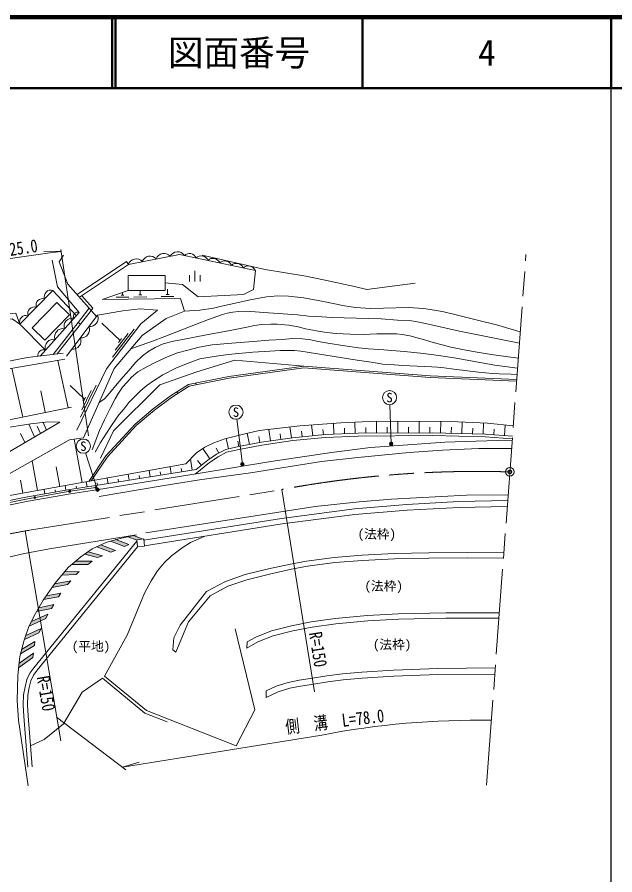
# Model space of a CAD drawing. Units: millimetres at full size, sheet at 1:1000; details may follow other scales. Extents: x 40000 to 680000, y 20000 to 380000.
# Drawn here: x 495394 to 579500, y 259330 to 380000 of the extents above; entities that cross this region are included whole.
import ezdxf
from ezdxf.enums import TextEntityAlignment as Align

# ---------------------------------------------------------------- set-up
doc = ezdxf.new("R2010")
doc.units = ezdxf.units.MM
doc.header["$LTSCALE"] = 1000
doc.header["$PDMODE"] = 32
doc.header["$PDSIZE"] = 500
doc.linetypes.add('CHAIN', pattern=[18.5, 12, -1.5, 3.5, -1.5])
for name, color, linetype, lineweight in [('M-BGD', 7, 'Continuous', 13), ('M-BMK', 2, 'CHAIN', 13), ('M-BMK-SRVR', 3, 'Continuous', 13), ('M-STR-HTXT', 7, 'Continuous', 13), ('M-STR-STRC', 7, 'Continuous', 13), ('M-TTL', 2, 'Continuous', 140), ('M-TTL-BAND', 7, 'Continuous', 25), ('M-TTL-LINE', 7, 'Continuous', 50)]:
    doc.layers.add(name, color=color, linetype=linetype, lineweight=lineweight)
doc.layers.add('M-OTRS', color=6, linetype='Continuous')
doc.layers.add('M-TTL-TXT', color=7, linetype='Continuous')
doc.styles.add('ＭＳ ゴシック', font='')
doc.styles.get('ＭＳ ゴシック').set_extended_font_data('MS Gothic')

msp = doc.modelspace()

# ---------------------------------------------------------------- hatches: boundary and pattern name
at = {"layer": 'M-BGD'}
for points in [[(506339, 313804, -0.41421), (506453, 313983, -0.41421), (506632, 313870, -1)], [(497724, 312401, -1), (498020, 312452, -1)], [(502649, 313265, -1), (502944, 313317, -1)]]:
    msp.add_hatch(color=256, dxfattribs=at).paths.add_polyline_path(points)
at = {"layer": 'M-STR-HTXT'}
for points in [[(548201, 320162, -1), (547857, 319799, -0.41421), (547848, 320153, -0.41421)], [(527240, 317301, -0.41421), (527280, 316950, -0.41421), (526929, 316910, -0.41421), (526889, 317261, -0.41421)], [(506821, 313739, -1), (506590, 313296, -1)]]:
    msp.add_hatch(color=256, dxfattribs=at).paths.add_polyline_path(points)
at = {"layer": 'M-STR-STRC'}
for points in [[(511789, 307078), (510985, 306905), (512221, 306430), (512217, 306458), (513108, 306571)], [(507172, 305748), (506603, 305485), (508598, 304717), (509188, 304954), (509210, 304963)], [(509271, 306494), (508549, 306289), (510513, 305534), (511099, 305790)], [(505376, 304779), (504895, 304442), (506703, 303956), (507398, 304235)], [(505927, 303444), (503608, 303441), (503068, 302991), (505334, 302993)], [(504133, 302031), (502067, 301951), (501676, 301486), (503721, 301565)], [(502966, 300708), (500672, 300282), (500300, 299755), (502483, 300161)], [(501549, 298957), (499482, 298599), (499114, 298078), (501226, 298444)], [(500540, 297354), (498436, 296915), (498138, 296393), (500207, 296825)], [(499713, 296002), (497393, 294966), (497087, 294337), (499416, 295376)], [(498756, 293986), (496607, 293027), (496407, 292445), (498459, 293361)], [(497893, 292171), (496021, 291047), (495852, 290420), (497824, 291605)], [(497614, 289891), (497688, 290495), (495654, 289055), (495596, 288463)]]:
    msp.add_hatch(color=256, dxfattribs=at).paths.add_polyline_path(points)

# ---------------------------------------------------------------- linework, layer by layer
at = {"layer": 'M-BGD'}
for p, q in [((503850, 340964), (510762, 345632)), ((504184, 340586), (511042, 345218)), ((510762, 345632), (511042, 345218)), ((520409, 342819), (520409, 344319)), ((519659, 342819), (519659, 343719)), ((521159, 342819), (521159, 343719)), ((495775, 336811), (500418, 341560)), ((500418, 341560), (503703, 338004)), ((512727, 340937), (512724, 341548)), ((516561, 340993), (516550, 341743)), ((509323, 340588), (511123, 340614)), ((510009, 340898), (510429, 340904)), ((510219, 340901), (510214, 341258)), ((511832, 340624), (513632, 340650)), ((512517, 340934), (512937, 340940)), ((515665, 340680), (517465, 340706)), ((516351, 340990), (516771, 340996)), ((498627, 332321), (504113, 338463)), ((506696, 338080), (502334, 332297)), ((503984, 337057), (505542, 339048)), ((504299, 336810), (505812, 338743)), ((505542, 339048), (505812, 338743)), ((505812, 338743), (506537, 337870)), ((500455, 332547), (503984, 337057)), ((501017, 332616), (504299, 336810)), ((503984, 337057), (504299, 336810)), ((509878, 334503), (507303, 336936)), ((508832, 332155), (511876, 336121)), ((509203, 333130), (511029, 335510)), ((509665, 334225), (510091, 334781)), ((502573, 325017), (501108, 331709)), ((496171, 323743), (494667, 330609)), ((520532, 328516), (520582, 328271)), ((499358, 324441), (498704, 327428)), ((504875, 326234), (502866, 328188)), ((504324, 323723), (506505, 328222)), ((504490, 324754), (505799, 327453)), ((517886, 327283), (518020, 327072)), ((504722, 325919), (505028, 326549)), ((497017, 322726), (497847, 320939)), ((498683, 321424), (498215, 322467)), ((499070, 322979), (499519, 321908)), ((533785, 322359), (534005, 320793)), ((536832, 322638), (536989, 321105)), ((539918, 322854), (539979, 321333)), ((542914, 323014), (542977, 321453)), ((544471, 322279), (544476, 321475)), ((545966, 323148), (545976, 321485)), ((547471, 322320), (547476, 321495)), ((548966, 323144), (548976, 321504)), ((550471, 322328), (550476, 321514)), ((551966, 323139), (551976, 321523)), ((553471, 322335), (553476, 321533)), ((555016, 323135), (554976, 321507)), ((556496, 322297), (556475, 321471)), ((558014, 323046), (557975, 321434)), ((561011, 322890), (560974, 321361)), ((564074, 322605), (563967, 321155)), ((496457, 320134), (495880, 321419)), ((527771, 321458), (528079, 319869)), ((530805, 322009), (531035, 320375)), ((532408, 321384), (532520, 320584)), ((535416, 321743), (535497, 320952)), ((538405, 322001), (538481, 321258)), ((541447, 322170), (541478, 321393)), ((559494, 322183), (559474, 321397)), ((562526, 322012), (562471, 321265)), ((503425, 320631), (504521, 314516)), ((524808, 320705), (525144, 319248)), ((526459, 320342), (526606, 319584)), ((529392, 320978), (529551, 320155)), ((521529, 319304), (522510, 317858)), ((523409, 319376), (523773, 318663)), ((497514, 317593), (498266, 313395)), ((519792, 317812), (520040, 316262)), ((520787, 317606), (521326, 316938)), ((500885, 316736), (501384, 313954)), ((513972, 316210), (514116, 315312)), ((516925, 316739), (517078, 315787)), ((518481, 316514), (518559, 316024)), ((508065, 315151), (508191, 314363)), ((509607, 315008), (509672, 314600)), ((511019, 315680), (511154, 314838)), ((512565, 315510), (512635, 315075)), ((515523, 316012), (515597, 315550)), ((495881, 314871), (496211, 313027)), ((502149, 314091), (502261, 313451)), ((503693, 314022), (503743, 313685)), ((505121, 314623), (505227, 313904)), ((506649, 314506), (506710, 314126)), ((499195, 313567), (499306, 312932)), ((500728, 313509), (500784, 313192)), ((528821, 282558), (526092, 293952)), ((527706, 291234), (527761, 292120)), ((530442, 285213), (530429, 284272)), ((526234, 277466), (528821, 282558))]:
    msp.add_line(p, q, dxfattribs=at)
for points in [[(505542, 339048), (502543, 342445), (501313, 345571), (501932, 346504)], [(511042, 345218), (518237, 346628), (528949, 344366), (528668, 341686), (527226, 340989), (520868, 340668), (518653, 342373), (516217, 342607)], [(521418, 346518), (530317, 344477), (535996, 343548), (538516, 343031), (542842, 342093), (544596, 341670), (551410, 342567)], [(504113, 338463), (501093, 342058), (500323, 345816)], [(511037, 341548), (507370, 340260), (518372, 340419), (518961, 338647)], [(505812, 338743), (506062, 339063), (504518, 340812)], [(566186, 335750), (562867, 336700), (560351, 337305), (557528, 338014), (555447, 338535), (554099, 338796), (552556, 339019), (550441, 339168), (546958, 339078), (545095, 339026), (543010, 339160), (541445, 339384), (538513, 339989), (535742, 340510), (533589, 340748), (532066, 340770), (530464, 340651), (528177, 340227), (526290, 339794), (524152, 339340), (523002, 339072), (521080, 338774), (518961, 338647)], [(499386, 333171), (495775, 336811), (495192, 338337), (471974, 337517)], [(483153, 309519), (502765, 320545), (504742, 320803), (507440, 326977), (509065, 330569), (512967, 335189), (516384, 337616), (518961, 338647)], [(503770, 321894), (507950, 330513), (512807, 336841), (515126, 338769), (512660, 338953), (510262, 338665), (506696, 338080)], [(511414, 333351), (514423, 334399), (516157, 335059), (519897, 336507), (522331, 337450), (523612, 337926), (524290, 338160), (524943, 338339), (525745, 338476), (526521, 338608), (527669, 338634), (528294, 338592), (530121, 338459), (534825, 338108), (536405, 337954), (538278, 337840), (539678, 337757), (546631, 337574), (548900, 337387), (550605, 337323), (551962, 337103), (553276, 336790), (557642, 335806), (566066, 334136)], [(471870, 336715), (494711, 337574), (495775, 336811)], [(506917, 325781), (507677, 326318), (508396, 327098), (509458, 328418), (510296, 329378), (511149, 330356), (512048, 331393), (513049, 332332), (513929, 332988), (514820, 333541), (515957, 334030), (517372, 334398), (519190, 334764), (520805, 335093), (522557, 335412), (525367, 335893), (527706, 336384), (528777, 336612), (529800, 336745), (531076, 336821), (531985, 336793), (533638, 336650), (534919, 336431), (535971, 336165), (537511, 335864), (538910, 335626), (540276, 335479), (542277, 335403), (544142, 335369), (546024, 335434), (547130, 335453), (548064, 335448), (548775, 335433), (549560, 335354), (550646, 335152), (552711, 334599), (553940, 334234), (555388, 333848), (556415, 333577), (558278, 333192), (560149, 332861), (562105, 332540), (564180, 332263), (565909, 332018)], [(565806, 330631), (562613, 331060), (560762, 331385), (558975, 331695), (557160, 332004), (555683, 332252), (554027, 332484), (552168, 332721), (549842, 332963), (547003, 333175), (544858, 333314), (543427, 333495), (541483, 333758), (539113, 334151), (537741, 334383), (536730, 334589), (535568, 334723), (534134, 334769), (532730, 334645), (530811, 334563), (528586, 334361), (525594, 334134), (522816, 333902), (521016, 333557), (519431, 333164), (517941, 332752), (516635, 332277), (514922, 331447), (513539, 330734), (512388, 330084), (511490, 329347), (510871, 328639), (510210, 327921), (509653, 327076), (509173, 326291), (508461, 324960), (507682, 323350), (507005, 321848), (505968, 319130)], [(506353, 318813), (507122, 320173), (507946, 321493), (508744, 322685), (509706, 324060), (510401, 324851), (511088, 325794), (512117, 326762), (512810, 327463), (513625, 328156), (514441, 328752), (515889, 329666), (517705, 330630), (519461, 331342), (521083, 331929), (523381, 332306), (525094, 332534), (528576, 332850), (530966, 333000), (532474, 333095), (533153, 333116), (533734, 333114), (534421, 333084), (535325, 332987), (543218, 331755), (545531, 331404), (546805, 331199), (547920, 331109), (549642, 330970), (553751, 330817), (554559, 330765), (555471, 330676), (556845, 330473), (560312, 330049), (562278, 329865), (563229, 329823), (564900, 329757), (565741, 329745)], [(454210, 308028), (458936, 313685), (462426, 318408), (468296, 321868), (471057, 322703), (478950, 327527), (484756, 328798), (491443, 330046), (498855, 331341), (502110, 331873)], [(467239, 322528), (471582, 326550), (477271, 328050), (482068, 329190), (488117, 330416), (496828, 332098), (501872, 332722)], [(505465, 314685), (507891, 318283), (511988, 322749), (514546, 324907), (516990, 326715), (519500, 328308), (525197, 329455), (535737, 330914), (553535, 329548), (565686, 329012)], [(505808, 314746), (508088, 318128), (512162, 322569), (514701, 324711), (517132, 326509), (519595, 328072), (525239, 329209), (535745, 330663), (553520, 329299), (565668, 328763)], [(507123, 317967), (508973, 321808), (515488, 328261), (520684, 330086), (526042, 331748), (535737, 330914)], [(454210, 308028), (464804, 312714), (468354, 314140), (473996, 315566), (479704, 319974), (484656, 321173), (491477, 322804), (499380, 324385), (503059, 325114)], [(455155, 307475), (468278, 313130), (474335, 314593), (479982, 319137), (486577, 320713), (493151, 322105), (497315, 322774), (499383, 323016), (500555, 323048), (501403, 323000)], [(481256, 311479), (484135, 313008), (492608, 317903), (501403, 323000)], [(486201, 311233), (519123, 317133), (520653, 318687), (521809, 319502), (523081, 320107), (524623, 320657), (526858, 321244), (529431, 321847), (535179, 322523), (540964, 322927), (545957, 323149), (556353, 323133), (561590, 322860), (565203, 322489)], [(499306, 312932), (502795, 313545), (506449, 314084), (520599, 316351), (522242, 317676), (523465, 318506), (524737, 319154), (526564, 319576), (529771, 320197), (534157, 320814), (538720, 321283), (543371, 321468), (553843, 321535), (561294, 321353), (565097, 321071)], [(520453, 315720), (522480, 317355), (523669, 318161), (524875, 318775), (526648, 319184), (529837, 319803), (534205, 320417), (538748, 320883), (543380, 321068), (553840, 321135), (561274, 320953), (565068, 320672)], [(483285, 308934), (492289, 310967), (496945, 311908), (502891, 312952), (506540, 313491), (520851, 315784), (531077, 317465), (539619, 318734), (545094, 319466), (550348, 319814), (555589, 320192), (559991, 320360), (562947, 320433), (565048, 320410)], [(506931, 312569), (515819, 314048), (521075, 314894), (528250, 315881), (538215, 317488), (543324, 318047), (550539, 318739), (555242, 319062), (560362, 319304), (564967, 319305)], [(483208, 309275), (492216, 311309), (496880, 312252), (502835, 313298), (506486, 313837)], [(483153, 309519), (492164, 311554), (496834, 312498), (499306, 312932)], [(513230, 306421), (532592, 309487), (542849, 310806), (550216, 311428), (557558, 311833), (564423, 311977)], [(513330, 305627), (532705, 308695), (542934, 310010), (550272, 310629), (557588, 311033), (564364, 311175)], [(507691, 287265), (510856, 293059), (513323, 298943), (514232, 300704), (515144, 302103), (516074, 303216), (517101, 304214), (518598, 305359), (519772, 306096), (521699, 306952)], [(512238, 306289), (497737, 288478), (497189, 287714), (496774, 286831), (496508, 285794), (496299, 284655), (496255, 283260), (496342, 281667), (496915, 274459)], [(512342, 305466), (498214, 288114), (497709, 287409), (497341, 286627), (497094, 285665), (496898, 284591), (496856, 283266), (496941, 281707), (497513, 274506)], [(517705, 290652), (517300, 290994), (517460, 292663), (518348, 294455), (522057, 299188), (524717, 300622), (527491, 301564), (530747, 302369), (533843, 303054), (536114, 303485), (540026, 304000), (543947, 304303), (548462, 304551), (553324, 304614), (558801, 304663), (563878, 304629)], [(517705, 290652), (519524, 294933), (522542, 298597), (525018, 299932), (527702, 300843), (530918, 301639), (533994, 302319), (536233, 302744), (540104, 303253), (543997, 303555), (548488, 303801), (553333, 303864), (558802, 303913), (563823, 303879)], [(527761, 292120), (528962, 292782), (531201, 293655), (534000, 294385), (536774, 294926), (540144, 295378), (544700, 295827), (549019, 296049), (555702, 296205), (563252, 296188)], [(527706, 291234), (529280, 292101), (531433, 292941), (534167, 293654), (536896, 294186), (540231, 294632), (544756, 295079), (549047, 295299), (555710, 295455), (563197, 295438)], [(530442, 285213), (531826, 285852), (533544, 286396), (535097, 286726), (536663, 286969), (538988, 287347), (541161, 287589), (543891, 287846), (548349, 288116), (554589, 288343), (562678, 288437)], [(507691, 287265), (513586, 282431), (526234, 277466)], [(530429, 284272), (532134, 285058), (533761, 285573), (535250, 285890), (536797, 286130), (539104, 286505), (541248, 286744), (543957, 286998), (548390, 287267), (554609, 287494), (562615, 287586)], [(497276, 277486), (499215, 278357), (501915, 280592), (504524, 285041), (507404, 286982)], [(507404, 286982), (513381, 282081), (516527, 280847)]]:
    msp.add_lwpolyline(points, dxfattribs=at)
for points in [[(511037, 341548), (516217, 341548), (516217, 343667), (511037, 343667)], [(499281, 334551), (502752, 338117), (500969, 339852), (497499, 336286)], [(512342, 305466), (513334, 305591), (513209, 306583), (512217, 306458)]]:
    msp.add_lwpolyline(points, close=True, dxfattribs=at)
for centre in [(506486, 313837), (497872, 312426), (502796, 313291)]:
    msp.add_circle(centre, 150, dxfattribs=at)
for centre, radius, start, end in [((514099, 345217), 1160, 41.57891, 160.60853), ((516062, 345602), 1160, 41.57891, 160.60853), ((517959, 345843), 1157, 33.58983, 152.81066), ((519628, 345721), 1038, 23.4024, 132.74633), ((521285, 345371), 1038, 23.4024, 132.74633), ((512137, 344832), 1160, 41.57891, 160.60853), ((522943, 345021), 1038, 23.4024, 132.74633), ((524601, 344671), 1038, 23.4024, 132.74633), ((526259, 344320), 1038, 23.4024, 132.74633), ((527917, 343970), 1038, 23.4024, 132.74633), ((500140, 340672), 932, 72.60087, 198.68751), ((498979, 339484), 932, 72.60087, 198.68751), ((497818, 338297), 932, 72.60087, 198.68751), ((496657, 337110), 932, 72.60087, 198.68751), ((503920, 337901), 594, 71.07619, 205.38423), ((505623, 337636), 1160, 263.45978, 22.4894), ((503156, 336508), 1160, 78.7154, 197.74502), ((501824, 335016), 1160, 78.7154, 197.74502), ((504419, 336040), 1160, 263.45978, 22.4894), ((500491, 333524), 1160, 78.7154, 197.74502), ((503215, 334443), 1160, 263.45978, 22.4894), ((499120, 332388), 826, 71.24391, 187.48762)]:
    msp.add_arc(centre, radius, start, end, dxfattribs=at)
at = {"layer": 'M-BMK'}
for p, q in [((561454, 271929), (566990, 346600)), ((496526, 307710), (532662, 313551))]:
    msp.add_line(p, q, dxfattribs=at)
for centre, start, end in [((560139, 166090), 88.24884, 100.55528), ((522834, 160035), 99.86536, 120.57856)]:
    msp.add_arc(centre, 150000, start, end, dxfattribs=at)
at = {"layer": 'M-BMK-SRVR'}
msp.add_circle((564723, 316020), 600, dxfattribs=at)
at = {"layer": 'M-OTRS'}
msp.add_point((564723, 316020), dxfattribs=at)
at = {"layer": 'M-STR-HTXT'}
for p, q in [((501605, 347028), (499151, 347065)), ((505450, 321113), (501563, 347317)), ((548029, 319981), (547833, 325480)), ((527085, 317105), (526305, 323431)), ((506705, 313517), (505019, 318686)), ((532662, 313551), (537221, 285089)), ((496526, 307710), (501524, 278192)), ((500942, 281525), (510690, 274090)), ((510198, 274466), (538247, 279000)), ((510198, 274466), (512543, 275191))]:
    msp.add_line(p, q, dxfattribs=at)
for centre in [(548029, 319981), (527085, 317105), (506705, 313517)]:
    msp.add_circle(centre, 250, dxfattribs=at)
for centre, radius, start, end in [((524520, 156507), 191894, 96.85816, 104.73051), ((560163, 165049), 116039, 89.02805, 100.88686)]:
    msp.add_arc(centre, radius, start, end, dxfattribs=at)
at = {"layer": 'M-STR-STRC'}
for p, q in [((510985, 306905), (512221, 306430)), ((511789, 307078), (513108, 306571)), ((506603, 305485), (508598, 304717)), ((507172, 305748), (509210, 304963)), ((508549, 306289), (510513, 305534)), ((509271, 306494), (511099, 305790)), ((510513, 305534), (511099, 305790)), ((504895, 304442), (506703, 303956)), ((505376, 304779), (507398, 304235)), ((506703, 303956), (507398, 304235)), ((503068, 302991), (505334, 302993)), ((503608, 303441), (505927, 303444)), ((505334, 302993), (505927, 303444)), ((502067, 301951), (504133, 302031)), ((503721, 301565), (504133, 302031)), ((500672, 300282), (502966, 300708)), ((501676, 301486), (503721, 301565)), ((502483, 300161), (502966, 300708)), ((500300, 299755), (502483, 300161)), ((499114, 298078), (501226, 298444)), ((499482, 298599), (501549, 298957)), ((501226, 298444), (501549, 298957)), ((498436, 296915), (500540, 297354)), ((500207, 296825), (500540, 297354)), ((497393, 294966), (499713, 296002)), ((498138, 296393), (500207, 296825)), ((499416, 295376), (499713, 296002)), ((497087, 294337), (499416, 295376)), ((496407, 292445), (498459, 293361)), ((496607, 293027), (498756, 293986)), ((498459, 293361), (498756, 293986)), ((496021, 291047), (497893, 292171)), ((497824, 291605), (497893, 292171)), ((495852, 290420), (497824, 291605)), ((495596, 288463), (497614, 289891)), ((495654, 289055), (497688, 290495)), ((497614, 289891), (497688, 290495))]:
    msp.add_line(p, q, dxfattribs=at)
for points in [[(513508, 307427), (537336, 311155), (543507, 311809), (548079, 312176), (558602, 312770), (564485, 312805)], [(512165, 307159), (499952, 305206), (496415, 304554), (490709, 303222), (482113, 301049), (477098, 299561), (471858, 297370)], [(496964, 271867), (495562, 281089), (495418, 283847), (495489, 287381), (495753, 290056), (496375, 292351), (496983, 294121), (497795, 295792), (499040, 297974), (500704, 300327), (502639, 302633), (504352, 304062), (505960, 305187), (508021, 306140), (509902, 306672), (512165, 307159)], [(508598, 304717), (509188, 304954), (509210, 304963)]]:
    msp.add_lwpolyline(points, dxfattribs=at)
for centre in [(547797, 326479), (526182, 324424), (504709, 319637)]:
    msp.add_circle(centre, 1000, dxfattribs=at)
at = {"layer": 'M-TTL'}
msp.add_line((680000, 380000), (40000, 380000), dxfattribs=at)
at = {"layer": 'M-TTL-BAND'}
msp.add_line((579000, 20000), (579000, 370000), dxfattribs=at)
at = {"layer": 'M-TTL-LINE'}
for p, q in [((508747, 380000), (508747, 370000)), ((509247, 380000), (509247, 370000)), ((543997, 380000), (543997, 370000)), ((579000, 380000), (579000, 370000)), ((40000, 370000), (680000, 370000))]:
    msp.add_line(p, q, dxfattribs=at)

# ---------------------------------------------------------------- texts
at = {"layer": 'M-BGD', "style": 'ＭＳ ゴシック'}
for s, p in [('(法枠)', (546006, 307284)), ('(法枠)', (546978, 299977)), ('(平地)', (505790, 291494)), ('(法枠)', (548160, 291744))]:
    msp.add_text(s, height=1320, dxfattribs=at).set_placement(p, align=Align.MIDDLE_CENTER)
at = {"layer": 'M-STR-HTXT', "style": 'ＭＳ ゴシック', "width": 0.8}
for s, rotation, p in [('ガードレール\u3000L=25.0', 8.581, (488589, 344955)), ('側\u3000溝\u3000L=78.0', 6.777, (540254, 279481))]:
    msp.add_text(s, height=1833, rotation=rotation, dxfattribs=at).set_placement(p, align=Align.BOTTOM_CENTER)
msp.add_text('R=150', height=1833, rotation=279.102, dxfattribs=at).set_placement((535909, 293281), align=Align.BOTTOM_LEFT)
msp.add_text('R=150', height=1833, rotation=279.61, dxfattribs=at).set_placement((499954, 287466), align=Align.TOP_LEFT)
at = {"layer": 'M-STR-STRC', "style": 'ＭＳ ゴシック'}
for p in [(547797, 326479), (526182, 324424), (504709, 319637)]:
    msp.add_text('S', height=1320, dxfattribs=at).set_placement(p, align=Align.MIDDLE_CENTER)
at = {"layer": 'M-TTL-TXT', "style": 'ＭＳ ゴシック'}
for s, p in [('図面番号', (526622, 375000)), ('4', (561497, 375000))]:
    msp.add_text(s, height=3666, dxfattribs=at).set_placement(p, align=Align.MIDDLE_CENTER)

doc.saveas('drawing.dxf')
